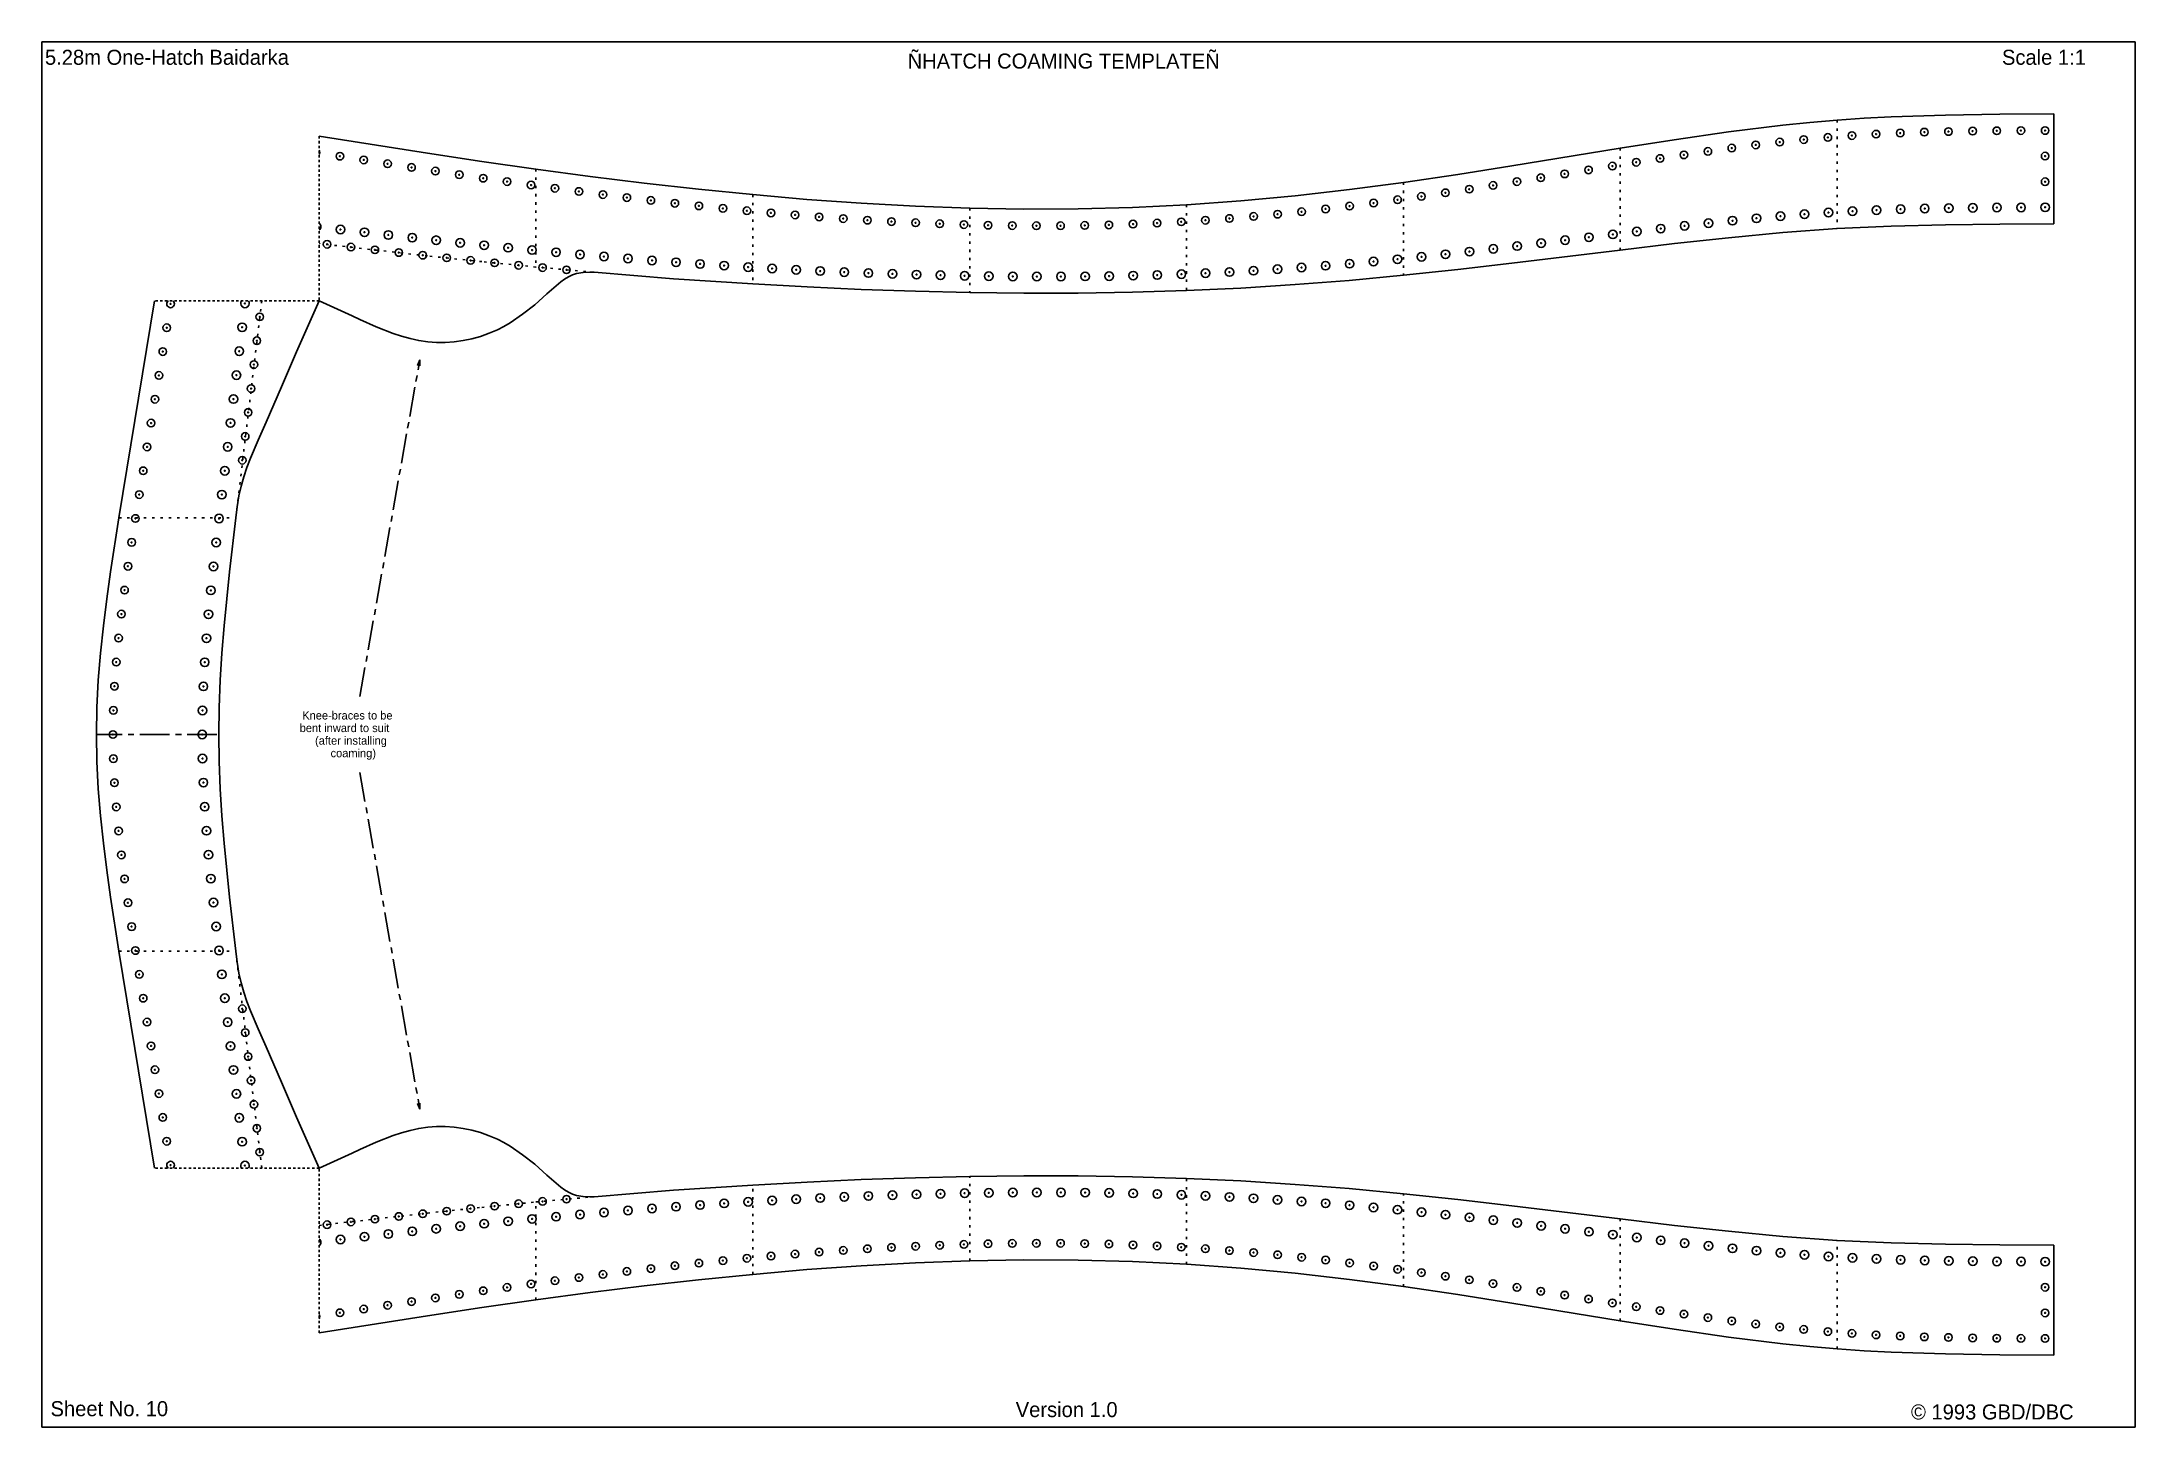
# Model space of a CAD drawing. Extents: x -78.3 to 9.9, y -68.2 to -9.8.
import ezdxf

# ---------------------------------------------------------------- set-up
doc = ezdxf.new("R2010")
doc.units = 0
for name, pattern in [('CENTER', [2, 1.25, -0.25, 0.25, -0.25]), ('DOT', [0.25, 0, -0.25]), ('STITCH', [0.145, 0.0725, -0.0725])]:
    doc.linetypes.add(name, pattern=pattern)
for name, color, linetype in [('CENTERS', 7, 'CONTINUOUS'), ('COAMING', 7, 'CONTINUOUS'), ('FORMAT', 7, 'CONTINUOUS'), ('MISC_', 7, 'CONTINUOUS'), ('TEXT', 7, 'CONTINUOUS')]:
    doc.layers.add(name, color=color, linetype=linetype)
doc.styles.get("Standard").update_dxf_attribs({"font": 'txt', "height": 0.2})

msp = doc.modelspace()

# ---------------------------------------------------------------- linework, layer by layer
at = {"layer": 'CENTERS', "color": 0, "linetype": 'CONTINUOUS'}
for centre in [(-6.0587, -14.1206, -0.00011), (-5.04692, -14.0015, -0.00011), (-4.03373, -13.8949, -0.00011), (-3.01915, -13.8026, -0.00011), (-2.00326, -13.726, -0.00011), (-0.98633, -13.6648, -0.00011), (0.03133, -13.617, -0.00011), (1.04947, -13.581, -0.00011), (2.06791, -13.5548, -0.00011), (3.08653, -13.5366, -0.00011), (4.10524, -13.5245, -0.00011), (5.12399, -13.5168, -0.00011), (6.14276, -13.5116, -0.00011), (-65.7601, -14.5941, -0.00011), (-64.754, -14.7545, -0.00011), (-63.7476, -14.913, -0.00011), (-12.1057, -15.0116, -0.00011), (-11.0998, -14.85, -0.00011), (-10.0935, -14.6916, -0.00011), (-9.08634, -14.5379, -0.00011), (-8.07829, -14.3905, -0.00011), (-7.06912, -14.2508, -0.00011), (6.14276, -14.5915, -0.00011), (-62.7409, -15.0693, -0.00011), (-61.7338, -15.2232, -0.00011), (-60.7263, -15.3744, -0.00011), (-59.7184, -15.5228, -0.00011), (-58.7101, -15.6681, -0.00011), (-57.7012, -15.8101, -0.00011), (-17.1339, -15.8273, -0.00011), (-16.1279, -15.6663, -0.00011), (-15.1223, -15.5032, -0.00011), (-14.1168, -15.3391, -0.00011), (-13.1113, -15.1749, -0.00011), (6.14276, -15.6714, -0.00011), (-56.6919, -15.9485, -0.00011), (-55.682, -16.0831, -0.00011), (-54.6716, -16.2136, -0.00011), (-53.6607, -16.3397, -0.00011), (-52.6492, -16.461, -0.00011), (-51.6371, -16.5774, -0.00011), (-50.6243, -16.6884, -0.00011), (-23.1838, -16.699, -0.00011), (-22.1733, -16.5693, -0.00011), (-21.1638, -16.4324, -0.00011), (-20.1552, -16.2889, -0.00011), (-19.1474, -16.1396, -0.00011), (-18.1404, -15.9854, -0.00011), (2.08101, -16.7839, -0.00011), (3.09639, -16.7701, -0.00011), (4.11183, -16.761, -0.00011), (5.12729, -16.7552, -0.00011), (6.14276, -16.7513, -0.00011), (-49.611, -16.7939, -0.00011), (-48.5971, -16.8935, -0.00011), (-47.5826, -16.9868, -0.00011), (-46.5676, -17.0738, -0.00011), (-45.552, -17.154, -0.00011), (-44.5358, -17.2271, -0.00011), (-43.5192, -17.2931, -0.00011), (-42.5021, -17.3514, -0.00011), (-41.4845, -17.402, -0.00011), (-40.4666, -17.4444, -0.00011), (-39.4484, -17.4785, -0.00011), (-38.43, -17.504, -0.00011), (-37.4113, -17.5205, -0.00011), (-36.3926, -17.5278, -0.00011), (-35.3738, -17.5257, -0.00011), (-34.3551, -17.5138, -0.00011), (-33.3365, -17.4918, -0.00011), (-32.3183, -17.4595, -0.00011), (-31.3004, -17.4166, -0.00011), (-30.2831, -17.3628, -0.00011), (-29.2664, -17.2978, -0.00011), (-28.2504, -17.222, -0.00011), (-27.2353, -17.1359, -0.00011), (-26.221, -17.04, -0.00011), (-25.2077, -16.9349, -0.00011), (-24.1953, -16.8211, -0.00011), (-10.0676, -17.6492, -0.00011), (-9.05884, -17.5324, -0.00011), (-8.04957, -17.4202, -0.00011), (-7.03968, -17.3139, -0.00011), (-6.02906, -17.2147, -0.00011), (-5.01765, -17.1239, -0.00011), (-4.00543, -17.0427, -0.00011), (-2.9924, -16.9724, -0.00011), (-1.9786, -16.9141, -0.00011), (-0.9642, -16.8675, -0.00011), (0.05062, -16.8312, -0.00011), (1.06573, -16.8038, -0.00011), (-66.3018, -18.3096, -0.00011), (-65.7358, -17.6872, -0.00011), (-65.2932, -18.4278, -0.00011), (-64.727, -17.8036, -0.00011), (-64.2844, -18.5442, -0.00011), (-63.718, -17.9181, -0.00011), (-62.7087, -18.0304, -0.00011), (-61.6992, -18.1403, -0.00011), (-60.6894, -18.2477, -0.00011), (-59.6794, -18.3523, -0.00011), (-58.669, -18.454, -0.00011), (-57.6583, -18.5525, -0.00011), (-17.1245, -18.5026, -0.00011), (-16.1161, -18.3831, -0.00011), (-15.1079, -18.2615, -0.00011), (-14.0999, -18.1385, -0.00011), (-13.092, -18.0149, -0.00011), (-12.084, -17.8916, -0.00011), (-11.0759, -17.7693, -0.00011), (-63.2754, -18.6586, -0.00011), (-62.2662, -18.7709, -0.00011), (-61.2567, -18.8809, -0.00011), (-60.2469, -18.9882, -0.00011), (-59.2368, -19.0929, -0.00011), (-58.2265, -19.1946, -0.00011), (-57.2158, -19.2931, -0.00011), (-56.6473, -18.6477, -0.00011), (-56.2048, -19.3882, -0.00011), (-55.636, -18.7393, -0.00011), (-54.6243, -18.8273, -0.00011), (-53.6123, -18.9116, -0.00011), (-52.6001, -18.992, -0.00011), (-51.5875, -19.0684, -0.00011), (-50.5746, -19.1407, -0.00011), (-49.5614, -19.2088, -0.00011), (-48.5479, -19.2725, -0.00011), (-47.5341, -19.3317, -0.00011), (-46.5201, -19.3863, -0.00011), (-45.5059, -19.4364, -0.00011), (-27.2358, -19.4245, -0.00011), (-26.2223, -19.361, -0.00011), (-25.2093, -19.2905, -0.00011), (-24.1968, -19.2132, -0.00011), (-23.1848, -19.1293, -0.00011), (-22.1733, -19.039, -0.00011), (-21.1625, -18.9424, -0.00011), (-20.1522, -18.8397, -0.00011), (-19.1425, -18.7317, -0.00011), (-18.1333, -18.619, -0.00011), (-44.4914, -19.4818, -0.00011), (-43.4768, -19.5225, -0.00011), (-42.4619, -19.5584, -0.00011), (-41.4469, -19.5896, -0.00011), (-40.4318, -19.6158, -0.00011), (-39.4165, -19.6372, -0.00011), (-38.4012, -19.6535, -0.00011), (-37.3858, -19.6647, -0.00011), (-36.3703, -19.6703, -0.00011), (-35.3548, -19.6701, -0.00011), (-34.3394, -19.6638, -0.00011), (-33.324, -19.651, -0.00011), (-32.3087, -19.6316, -0.00011), (-31.2936, -19.6051, -0.00011), (-30.2787, -19.5713, -0.00011), (-29.264, -19.5298, -0.00011), (-28.2497, -19.4809, -0.00011), (-72.8991, -20.8249, -0.00011), (-69.7621, -20.8033, -0.00011), (-73.0627, -21.8305, -0.00011), (-69.8817, -21.8117, -0.00011), (-69.1412, -21.3692, -0.00011), (-73.2274, -22.8358, -0.00011), (-70.0027, -22.82, -0.00011), (-69.2621, -22.3774, -0.00011), (-73.3928, -23.8411, -0.00011), (-70.1245, -23.8281, -0.00011), (-69.3839, -23.3856, -0.00011), (-69.5064, -24.3937, -0.00011), (-73.5587, -24.8463, -0.00011), (-70.2469, -24.8362, -0.00011), (-69.6292, -25.4017, -0.00011), (-73.7245, -25.8515, -0.00011), (-70.3697, -25.8442, -0.00011), (-69.7519, -26.4097, -0.00011), (-73.8901, -26.8567, -0.00011), (-70.4925, -26.8523, -0.00011), (-74.0549, -27.8621, -0.00011), (-70.6149, -27.8603, -0.00011), (-69.8744, -27.4178, -0.00011), (-74.2187, -28.8676, -0.00011), (-70.7367, -28.8685, -0.00011), (-74.381, -29.8734, -0.00011), (-70.8576, -29.8767, -0.00011), (-74.541, -30.8795, -0.00011), (-70.9769, -30.8852, -0.00011), (-74.6957, -31.8865, -0.00011), (-71.0922, -31.8941, -0.00011), (-74.8415, -32.8948, -0.00011), (-71.2009, -32.9037, -0.00011), (-74.975, -33.9048, -0.00011), (-71.3003, -33.9143, -0.00011), (-75.0925, -34.9167, -0.00011), (-71.3878, -34.926, -0.00011), (-75.1904, -35.9308, -0.00011), (-71.4606, -35.9389, -0.00011), (-75.265, -36.9468, -0.00011), (-71.5161, -36.9528, -0.00011), (-75.3125, -37.9644, -0.00011), (-71.5513, -37.9677, -0.00011), (-75.3292, -38.983, -0.00011), (-71.5637, -38.983, -0.00011), (-75.3125, -40.0016, -0.00011), (-71.5513, -39.9984, -0.00011), (-75.265, -41.0193, -0.00011), (-71.5161, -41.0133, -0.00011), (-75.1904, -42.0353, -0.00011), (-71.4606, -42.0272, -0.00011), (-75.0925, -43.0494, -0.00011), (-71.3878, -43.0401, -0.00011), (-74.975, -44.0613, -0.00011), (-71.3003, -44.0518, -0.00011), (-74.8415, -45.0713, -0.00011), (-71.2009, -45.0624, -0.00011), (-74.6957, -46.0796, -0.00011), (-71.0922, -46.072, -0.00011), (-74.541, -47.0866, -0.00011), (-70.9769, -47.0809, -0.00011), (-74.381, -48.0927, -0.00011), (-70.8576, -48.0894, -0.00011), (-74.2187, -49.0985, -0.00011), (-70.7367, -49.0976, -0.00011), (-74.0549, -50.104, -0.00011), (-70.6149, -50.1058, -0.00011), (-73.8901, -51.1094, -0.00011), (-70.4925, -51.1138, -0.00011), (-69.8744, -50.5483, -0.00011), (-69.7519, -51.5564, -0.00011), (-73.7245, -52.1146, -0.00011), (-70.3697, -52.1219, -0.00011), (-69.6292, -52.5644, -0.00011), (-73.5587, -53.1198, -0.00011), (-70.2469, -53.1299, -0.00011), (-69.5064, -53.5724, -0.00011), (-73.3928, -54.125, -0.00011), (-70.1245, -54.138, -0.00011), (-69.3839, -54.5805, -0.00011), (-73.2274, -55.1303, -0.00011), (-70.0027, -55.1461, -0.00011), (-69.2621, -55.5886, -0.00011), (-73.0627, -56.1356, -0.00011), (-69.8817, -56.1543, -0.00011), (-72.8991, -57.1412, -0.00011), (-69.7621, -57.1627, -0.00011), (-69.1412, -56.5969, -0.00011), (-61.2567, -59.0852, -0.00011), (-60.2469, -58.9778, -0.00011), (-59.2368, -58.8732, -0.00011), (-58.2265, -58.7715, -0.00011), (-57.2158, -58.673, -0.00011), (-56.2048, -58.5779, -0.00011), (-54.6243, -59.1388, -0.00011), (-53.6123, -59.0545, -0.00011), (-52.6001, -58.9741, -0.00011), (-51.5875, -58.8977, -0.00011), (-50.5746, -58.8254, -0.00011), (-49.5614, -58.7573, -0.00011), (-48.5479, -58.6936, -0.00011), (-47.5341, -58.6344, -0.00011), (-46.5201, -58.5798, -0.00011), (-45.5059, -58.5297, -0.00011), (-44.4914, -58.4843, -0.00011), (-43.4768, -58.4436, -0.00011), (-42.4619, -58.4077, -0.00011), (-41.4469, -58.3765, -0.00011), (-40.4318, -58.3503, -0.00011), (-39.4165, -58.3289, -0.00011), (-38.4012, -58.3126, -0.00011), (-37.3858, -58.3014, -0.00011), (-36.3703, -58.2958, -0.00011), (-35.3548, -58.296, -0.00011), (-34.3394, -58.3023, -0.00011), (-33.324, -58.3151, -0.00011), (-32.3087, -58.3345, -0.00011), (-31.2936, -58.361, -0.00011), (-30.2787, -58.3948, -0.00011), (-29.264, -58.4363, -0.00011), (-28.2497, -58.4852, -0.00011), (-27.2358, -58.5416, -0.00011), (-26.2223, -58.6051, -0.00011), (-25.2093, -58.6756, -0.00011), (-24.1968, -58.7529, -0.00011), (-23.1848, -58.8368, -0.00011), (-22.1733, -58.9271, -0.00011), (-21.1625, -59.0237, -0.00011), (-20.1522, -59.1264, -0.00011), (-66.3018, -59.6565, -0.00011), (-65.2932, -59.5383, -0.00011), (-64.2844, -59.4219, -0.00011), (-63.2754, -59.3075, -0.00011), (-62.7087, -59.9357, -0.00011), (-62.2662, -59.1952, -0.00011), (-61.6992, -59.8258, -0.00011), (-60.6894, -59.7184, -0.00011), (-59.6794, -59.6138, -0.00011), (-58.669, -59.5121, -0.00011), (-57.6583, -59.4136, -0.00011), (-56.6473, -59.3184, -0.00011), (-55.636, -59.2268, -0.00011), (-19.1425, -59.2344, -0.00011), (-18.1333, -59.3471, -0.00011), (-17.1245, -59.4635, -0.00011), (-16.1161, -59.583, -0.00011), (-15.1079, -59.7046, -0.00011), (-14.0999, -59.8276, -0.00011), (-13.092, -59.9512, -0.00011), (-65.7358, -60.2789, -0.00011), (-64.727, -60.1625, -0.00011), (-63.718, -60.048, -0.00011), (-46.5676, -60.8923, -0.00011), (-45.552, -60.8121, -0.00011), (-44.5358, -60.7389, -0.00011), (-43.5192, -60.673, -0.00011), (-42.5021, -60.6147, -0.00011), (-41.4845, -60.5641, -0.00011), (-40.4666, -60.5217, -0.00011), (-39.4484, -60.4876, -0.00011), (-38.43, -60.4621, -0.00011), (-37.4113, -60.4456, -0.00011), (-36.3926, -60.4382, -0.00011), (-35.3738, -60.4404, -0.00011), (-34.3551, -60.4523, -0.00011), (-33.3365, -60.4743, -0.00011), (-32.3183, -60.5066, -0.00011), (-31.3004, -60.5495, -0.00011), (-30.2831, -60.6033, -0.00011), (-29.2664, -60.6683, -0.00011), (-28.2504, -60.7441, -0.00011), (-27.2353, -60.8302, -0.00011), (-12.084, -60.0745, -0.00011), (-11.0759, -60.1968, -0.00011), (-10.0676, -60.3169, -0.00011), (-9.05884, -60.4337, -0.00011), (-8.04957, -60.5459, -0.00011), (-7.03968, -60.6522, -0.00011), (-6.02906, -60.7513, -0.00011), (-5.01765, -60.8422, -0.00011), (-54.6716, -61.7525, -0.00011), (-53.6607, -61.6264, -0.00011), (-52.6492, -61.5051, -0.00011), (-51.6371, -61.3887, -0.00011), (-50.6243, -61.2777, -0.00011), (-49.611, -61.1722, -0.00011), (-48.5971, -61.0726, -0.00011), (-47.5826, -60.9793, -0.00011), (-26.221, -60.9261, -0.00011), (-25.2077, -61.0312, -0.00011), (-24.1953, -61.145, -0.00011), (-23.1838, -61.2671, -0.00011), (-22.1733, -61.3968, -0.00011), (-21.1638, -61.5337, -0.00011), (-20.1552, -61.6772, -0.00011), (-4.00543, -60.9234, -0.00011), (-2.9924, -60.9937, -0.00011), (-1.9786, -61.052, -0.00011), (-0.9642, -61.0986, -0.00011), (0.05062, -61.1349, -0.00011), (1.06573, -61.1623, -0.00011), (2.08101, -61.1822, -0.00011), (3.09639, -61.196, -0.00011), (4.11183, -61.2051, -0.00011), (5.12729, -61.2109, -0.00011), (6.14276, -61.2148, -0.00011), (-60.7263, -62.5917, -0.00011), (-59.7184, -62.4433, -0.00011), (-58.7101, -62.298, -0.00011), (-57.7012, -62.156, -0.00011), (-56.6919, -62.0175, -0.00011), (-55.682, -61.8829, -0.00011), (-19.1474, -61.8265, -0.00011), (-18.1404, -61.9807, -0.00011), (-17.1339, -62.1388, -0.00011), (-16.1279, -62.2998, -0.00011), (-15.1223, -62.4629, -0.00011), (-14.1168, -62.627, -0.00011), (6.14276, -62.2947, -0.00011), (-65.7601, -63.372, -0.00011), (-64.754, -63.2116, -0.00011), (-63.7476, -63.0531, -0.00011), (-62.7409, -62.8968, -0.00011), (-61.7338, -62.7429, -0.00011), (-13.1113, -62.7911, -0.00011), (-12.1057, -62.9545, -0.00011), (-11.0998, -63.1161, -0.00011), (-10.0935, -63.2745, -0.00011), (-9.08634, -63.4282, -0.00011), (6.14276, -63.3746, -0.00011), (-8.07829, -63.5756, -0.00011), (-7.06912, -63.7153, -0.00011), (-6.0587, -63.8454, -0.00011), (-5.04692, -63.9646, -0.00011), (-4.03373, -64.0712, -0.00011), (-3.01915, -64.1635, -0.00011), (-2.00326, -64.2401, -0.00011), (-0.98633, -64.3013, -0.00011), (0.03133, -64.3491, -0.00011), (1.04947, -64.3851, -0.00011), (2.06791, -64.4113, -0.00011), (3.08653, -64.4295, -0.00011), (4.10524, -64.4416, -0.00011), (5.12399, -64.4493, -0.00011), (6.14276, -64.4545, -0.00011)]:
    msp.add_circle(centre, 0.01984, dxfattribs=at)
at = {"layer": 'COAMING', "color": 0, "linetype": 'CONTINUOUS'}
for p, q in [((6.51594, -17.4501, -0.00011), (6.51594, -12.8099, -0.00011)), ((6.51594, -60.516, -0.00011), (6.51594, -65.1561, -0.00011))]:
    msp.add_line(p, q, dxfattribs=at)
at = {"layer": 'COAMING', "color": 0, "linetype": 'STITCH'}
for p, q in [((-66.6361, -13.753, -0.00011), (-66.6361, -20.695, -0.00011)), ((-66.6361, -20.695, -0.00011), (-73.5781, -20.695, -0.00011)), ((-66.6361, -57.271, -0.00011), (-73.5781, -57.271, -0.00011)), ((-66.6361, -64.2131, -0.00011), (-66.6361, -57.271, -0.00011))]:
    msp.add_line(p, q, dxfattribs=at)
at = {"layer": 'COAMING', "color": 3, "linetype": 'CENTER'}
msp.add_line((-70.9435, -38.983, -0.00011), (-76.0292, -38.983, -0.00011), dxfattribs=at)
at = {"layer": 'COAMING', "color": 0, "linetype": 'CONTINUOUS'}
for points in [[(-66.6361, -13.753, -0.00011), (-62.0692, -14.4722, -0.00011), (-59.7819, -14.8136, -0.00011), (-57.4921, -15.1391, -0.00011), (-55.2101, -15.4446, -0.00011), (-52.9256, -15.7284, -0.00011), (-50.6384, -15.9869, -0.00011), (-48.3481, -16.217, -0.00011), (-46.0659, -16.4142, -0.00011), (-43.7809, -16.5768, -0.00011), (-41.4935, -16.7016, -0.00011), (-39.2041, -16.7854, -0.00011), (-36.9173, -16.8252, -0.00011), (-34.6302, -16.818, -0.00011), (-32.344, -16.7605, -0.00011), (-30.0601, -16.6495, -0.00011), (-27.7674, -16.4823, -0.00011), (-25.4788, -16.2639, -0.00011), (-23.1948, -16.0004, -0.00011), (-20.9161, -15.6977, -0.00011), (-18.627, -15.3604, -0.00011), (-16.3415, -15.0007, -0.00011), (-11.7721, -14.2577, -0.00011), (-9.4927, -13.8993, -0.00011), (-7.20938, -13.5697, -0.00011), (-4.92139, -13.2875, -0.00011), (-3.77544, -13.17, -0.00011), (-2.62806, -13.0712, -0.00011), (-1.48831, -12.9932, -0.00011), (-0.34726, -12.9333, -0.00011), (1.938, -12.8576, -0.00011), (4.22623, -12.8234, -0.00011), (6.51594, -12.8099, -0.00011)], [(6.51594, -17.4501, -0.00011), (4.22773, -17.4602, -0.00011), (1.94041, -17.4862, -0.00011), (-0.34515, -17.5442, -0.00011), (-2.62806, -17.65, -0.00011), (-4.9182, -17.8155, -0.00011), (-7.20526, -18.0309, -0.00011), (-9.48972, -18.2818, -0.00011), (-11.7721, -18.5536, -0.00011), (-16.342, -19.1101, -0.00011), (-18.6278, -19.3748, -0.00011), (-20.9161, -19.6179, -0.00011), (-23.198, -19.8305, -0.00011), (-25.483, -20.0103, -0.00011), (-27.7706, -20.1552, -0.00011), (-30.0601, -20.263, -0.00011), (-32.3453, -20.3324, -0.00011), (-34.6313, -20.3662, -0.00011), (-36.9177, -20.368, -0.00011), (-39.2041, -20.341, -0.00011), (-41.4915, -20.2883, -0.00011), (-43.7781, -20.2109, -0.00011), (-46.0637, -20.1094, -0.00011), (-48.3481, -19.9845, -0.00011), (-51.6979, -19.7603, -0.00011), (-55.0445, -19.4912, -0.00011)], [(-55.0445, -19.4912, -0.00011), (-55.2214, -19.484, -0.00011), (-55.5088, -19.4937, -0.00011), (-55.7827, -19.5427, -0.00011), (-55.957, -19.6029, -0.00011), (-56.1246, -19.6834, -0.00011), (-56.2863, -19.7808, -0.00011), (-56.4428, -19.8919, -0.00011), (-56.7438, -20.1415, -0.00011), (-57.0343, -20.4057, -0.00011), (-57.5459, -20.8564, -0.00011), (-58.0562, -21.2619, -0.00011), (-58.5767, -21.6161, -0.00011), (-58.8443, -21.772, -0.00011), (-59.1186, -21.9129, -0.00011), (-59.4674, -22.0648, -0.00011), (-59.8262, -22.1922, -0.00011), (-60.1928, -22.2949, -0.00011), (-60.5647, -22.3723, -0.00011), (-60.9397, -22.4242, -0.00011), (-61.3154, -22.4502, -0.00011), (-61.6893, -22.4499, -0.00011), (-62.0592, -22.423, -0.00011), (-62.4327, -22.3679, -0.00011), (-62.8002, -22.2879, -0.00011), (-63.1625, -22.1864, -0.00011), (-63.5202, -22.0669, -0.00011), (-64.2253, -21.7878, -0.00011), (-64.9214, -21.4784, -0.00011), (-65.2487, -21.3293, -0.00011), (-65.7042, -21.1211, -0.00011), (-66.6361, -20.695, -0.00011)], [(-76.0292, -38.983, -0.00011), (-76.0292, -38.983, -0.00011), (-76.0082, -37.8376, -0.00011), (-75.9487, -36.6924, -0.00011), (-75.856, -35.5477, -0.00011), (-75.7352, -34.4037, -0.00011), (-75.5915, -33.2606, -0.00011), (-75.4302, -32.1186, -0.00011), (-75.0755, -29.839, -0.00011), (-73.5781, -20.695, -0.00011), (-73.5781, -20.695, -0.00011)], [(-66.6361, -20.695, -0.00011), (-67.5962, -22.8429, -0.00011), (-68.2256, -24.3161, -0.00011), (-68.8711, -25.8072, -0.00011), (-69.2095, -26.565, -0.00011), (-69.5329, -27.3319, -0.00011), (-69.6798, -27.7207, -0.00011), (-69.8119, -28.114, -0.00011), (-69.9257, -28.5126, -0.00011), (-70.0174, -28.9172, -0.00011), (-70.0929, -29.3758, -0.00011), (-70.1531, -29.839, -0.00011)], [(-70.1531, -29.839, -0.00011), (-70.4173, -32.1215, -0.00011), (-70.6446, -34.407, -0.00011), (-70.7346, -35.5505, -0.00011), (-70.8037, -36.6945, -0.00011), (-70.8481, -37.8387, -0.00011), (-70.8637, -38.983, -0.00011), (-70.8637, -38.983, -0.00011)], [(-73.5781, -57.271, -0.00011), (-73.5781, -57.271, -0.00011), (-75.0755, -48.127, -0.00011), (-75.4302, -45.8475, -0.00011), (-75.5915, -44.7055, -0.00011), (-75.7352, -43.5624, -0.00011), (-75.856, -42.4184, -0.00011), (-75.9487, -41.2737, -0.00011), (-76.0082, -40.1285, -0.00011), (-76.0292, -38.983, -0.00011)], [(-70.8637, -38.983, -0.00011), (-70.8481, -40.1274, -0.00011), (-70.8037, -41.2716, -0.00011), (-70.7346, -42.4155, -0.00011), (-70.6446, -43.5591, -0.00011), (-70.4173, -45.8446, -0.00011), (-70.1531, -48.127, -0.00011)], [(-66.6361, -57.271, -0.00011), (-67.5962, -55.1231, -0.00011), (-68.2256, -53.65, -0.00011), (-68.8711, -52.1589, -0.00011), (-69.2095, -51.4011, -0.00011), (-69.5329, -50.6342, -0.00011), (-69.6798, -50.2454, -0.00011), (-69.8119, -49.8521, -0.00011), (-69.9257, -49.4535, -0.00011), (-70.0174, -49.0489, -0.00011), (-70.0929, -48.5903, -0.00011), (-70.1531, -48.127, -0.00011)], [(-55.0445, -58.4749, -0.00011), (-55.2214, -58.4821, -0.00011), (-55.5088, -58.4723, -0.00011), (-55.7827, -58.4234, -0.00011), (-55.957, -58.3632, -0.00011), (-56.1246, -58.2827, -0.00011), (-56.2863, -58.1853, -0.00011), (-56.4428, -58.0742, -0.00011), (-56.7438, -57.8246, -0.00011), (-57.0343, -57.5604, -0.00011), (-57.5459, -57.1097, -0.00011), (-58.0562, -56.7042, -0.00011), (-58.5767, -56.35, -0.00011), (-58.8443, -56.1941, -0.00011), (-59.1186, -56.0532, -0.00011), (-59.4674, -55.9013, -0.00011), (-59.8262, -55.7739, -0.00011), (-60.1928, -55.6712, -0.00011), (-60.5647, -55.5938, -0.00011), (-60.9397, -55.5419, -0.00011), (-61.3154, -55.5159, -0.00011), (-61.6893, -55.5162, -0.00011), (-62.0592, -55.5431, -0.00011), (-62.4327, -55.5982, -0.00011), (-62.8002, -55.6782, -0.00011), (-63.1625, -55.7797, -0.00011), (-63.5202, -55.8992, -0.00011), (-64.2253, -56.1783, -0.00011), (-64.9214, -56.4877, -0.00011), (-65.2487, -56.6368, -0.00011), (-65.7042, -56.845, -0.00011), (-66.6361, -57.271, -0.00011)], [(-55.0445, -58.4749, -0.00011), (-51.6979, -58.2058, -0.00011), (-48.3481, -57.9816, -0.00011), (-46.0637, -57.8567, -0.00011), (-43.7781, -57.7552, -0.00011), (-41.4915, -57.6778, -0.00011), (-39.2041, -57.6251, -0.00011), (-36.9177, -57.5981, -0.00011), (-34.6313, -57.5999, -0.00011), (-32.3453, -57.6337, -0.00011), (-30.0601, -57.7031, -0.00011), (-27.7706, -57.8109, -0.00011), (-25.483, -57.9558, -0.00011), (-23.198, -58.1356, -0.00011), (-20.9161, -58.3482, -0.00011), (-18.6278, -58.5913, -0.00011), (-16.342, -58.856, -0.00011), (-11.7721, -59.4125, -0.00011), (-9.48972, -59.6843, -0.00011), (-7.20526, -59.9352, -0.00011), (-4.9182, -60.1506, -0.00011), (-2.62806, -60.3161, -0.00011), (-0.34515, -60.4219, -0.00011), (1.94041, -60.4799, -0.00011), (4.22773, -60.5059, -0.00011), (6.51594, -60.516, -0.00011)], [(6.51594, -65.1561, -0.00011), (4.22623, -65.1427, -0.00011), (1.938, -65.1085, -0.00011), (-0.34726, -65.0328, -0.00011), (-1.48831, -64.9729, -0.00011), (-2.62806, -64.8949, -0.00011), (-3.77544, -64.7961, -0.00011), (-4.92139, -64.6785, -0.00011), (-7.20938, -64.3964, -0.00011), (-9.4927, -64.0668, -0.00011), (-11.7721, -63.7084, -0.00011), (-16.3415, -62.9654, -0.00011), (-18.627, -62.6057, -0.00011), (-20.9161, -62.2684, -0.00011), (-23.1948, -61.9657, -0.00011), (-25.4788, -61.7022, -0.00011), (-27.7674, -61.4838, -0.00011), (-30.0601, -61.3166, -0.00011), (-32.344, -61.2056, -0.00011), (-34.6302, -61.1481, -0.00011), (-36.9173, -61.1409, -0.00011), (-39.2041, -61.1807, -0.00011), (-41.4935, -61.2645, -0.00011), (-43.7809, -61.3893, -0.00011), (-46.0659, -61.5519, -0.00011), (-48.3481, -61.7491, -0.00011), (-50.6384, -61.9792, -0.00011), (-52.9256, -62.2377, -0.00011), (-55.2101, -62.5215, -0.00011), (-57.4921, -62.827, -0.00011), (-59.7819, -63.1525, -0.00011), (-62.0692, -63.4939, -0.00011), (-66.6361, -64.2131, -0.00011)]]:
    msp.add_polyline3d(points, dxfattribs=at)
for centre, radius in [((-7.06912, -14.2508, -0.00011), 0.16), ((-6.0587, -14.1206, -0.00011), 0.16), ((-5.04692, -14.0015, -0.00011), 0.16), ((-4.03373, -13.8949, -0.00011), 0.16), ((-3.01915, -13.8026, -0.00011), 0.16), ((-2.00326, -13.726, -0.00011), 0.16), ((-0.98633, -13.6648, -0.00011), 0.16), ((0.03133, -13.617, -0.00011), 0.16), ((1.04947, -13.581, -0.00011), 0.16), ((2.06791, -13.5548, -0.00011), 0.16), ((3.08653, -13.5366, -0.00011), 0.16), ((4.10524, -13.5245, -0.00011), 0.16), ((5.12399, -13.5168, -0.00011), 0.16), ((6.14276, -13.5116, -0.00011), 0.16), ((-65.7601, -14.5941, -0.00011), 0.16), ((-64.754, -14.7545, -0.00011), 0.16), ((-63.7476, -14.913, -0.00011), 0.16), ((-62.7409, -15.0693, -0.00011), 0.16), ((-12.1057, -15.0116, -0.00011), 0.16), ((-11.0998, -14.85, -0.00011), 0.16), ((-10.0935, -14.6916, -0.00011), 0.16), ((-9.08634, -14.5379, -0.00011), 0.16), ((-8.07829, -14.3905, -0.00011), 0.16), ((6.14276, -14.5915, -0.00011), 0.16), ((-61.7338, -15.2232, -0.00011), 0.16), ((-60.7263, -15.3744, -0.00011), 0.16), ((-59.7184, -15.5228, -0.00011), 0.16), ((-58.7101, -15.6681, -0.00011), 0.16), ((-57.7012, -15.8101, -0.00011), 0.16), ((-56.6919, -15.9485, -0.00011), 0.16), ((-18.1404, -15.9854, -0.00011), 0.16), ((-17.1339, -15.8273, -0.00011), 0.16), ((-16.1279, -15.6663, -0.00011), 0.16), ((-15.1223, -15.5032, -0.00011), 0.16), ((-14.1168, -15.3391, -0.00011), 0.16), ((-13.1113, -15.1749, -0.00011), 0.16), ((6.14276, -15.6714, -0.00011), 0.16), ((-55.682, -16.0831, -0.00011), 0.16), ((-54.6716, -16.2136, -0.00011), 0.16), ((-53.6607, -16.3397, -0.00011), 0.16), ((-52.6492, -16.461, -0.00011), 0.16), ((-51.6371, -16.5774, -0.00011), 0.16), ((-50.6243, -16.6884, -0.00011), 0.16), ((-49.611, -16.7939, -0.00011), 0.16), ((-48.5971, -16.8935, -0.00011), 0.16), ((-24.1953, -16.8211, -0.00011), 0.16), ((-23.1838, -16.699, -0.00011), 0.16), ((-22.1733, -16.5693, -0.00011), 0.16), ((-21.1638, -16.4324, -0.00011), 0.16), ((-20.1552, -16.2889, -0.00011), 0.16), ((-19.1474, -16.1396, -0.00011), 0.16), ((-1.9786, -16.9141, -0.00011), 0.18), ((-0.9642, -16.8675, -0.00011), 0.18), ((0.05062, -16.8312, -0.00011), 0.18), ((1.06573, -16.8038, -0.00011), 0.18), ((2.08101, -16.7839, -0.00011), 0.18), ((3.09639, -16.7701, -0.00011), 0.18), ((4.11183, -16.761, -0.00011), 0.18), ((5.12729, -16.7552, -0.00011), 0.18), ((6.14276, -16.7513, -0.00011), 0.18), ((-65.7358, -17.6872, -0.00011), 0.18), ((-64.727, -17.8036, -0.00011), 0.18), ((-47.5826, -16.9868, -0.00011), 0.16), ((-46.5676, -17.0738, -0.00011), 0.16), ((-45.552, -17.154, -0.00011), 0.16), ((-44.5358, -17.2271, -0.00011), 0.16), ((-43.5192, -17.2931, -0.00011), 0.16), ((-42.5021, -17.3514, -0.00011), 0.16), ((-41.4845, -17.402, -0.00011), 0.16), ((-40.4666, -17.4444, -0.00011), 0.16), ((-39.4484, -17.4785, -0.00011), 0.16), ((-38.43, -17.504, -0.00011), 0.16), ((-37.4113, -17.5205, -0.00011), 0.16), ((-36.3926, -17.5278, -0.00011), 0.16), ((-35.3738, -17.5257, -0.00011), 0.16), ((-34.3551, -17.5138, -0.00011), 0.16), ((-33.3365, -17.4918, -0.00011), 0.16), ((-32.3183, -17.4595, -0.00011), 0.16), ((-31.3004, -17.4166, -0.00011), 0.16), ((-30.2831, -17.3628, -0.00011), 0.16), ((-29.2664, -17.2978, -0.00011), 0.16), ((-28.2504, -17.222, -0.00011), 0.16), ((-27.2353, -17.1359, -0.00011), 0.16), ((-26.221, -17.04, -0.00011), 0.16), ((-25.2077, -16.9349, -0.00011), 0.16), ((-11.0759, -17.7693, -0.00011), 0.18), ((-10.0676, -17.6492, -0.00011), 0.18), ((-9.05884, -17.5324, -0.00011), 0.18), ((-8.04957, -17.4202, -0.00011), 0.18), ((-7.03968, -17.3139, -0.00011), 0.18), ((-6.02906, -17.2147, -0.00011), 0.18), ((-5.01765, -17.1239, -0.00011), 0.18), ((-4.00543, -17.0427, -0.00011), 0.18), ((-2.9924, -16.9724, -0.00011), 0.18), ((-66.3018, -18.3096, -0.00011), 0.15875), ((-65.2932, -18.4278, -0.00011), 0.15875), ((-64.2844, -18.5442, -0.00011), 0.15875), ((-63.718, -17.9181, -0.00011), 0.18), ((-63.2754, -18.6586, -0.00011), 0.15875), ((-62.7087, -18.0304, -0.00011), 0.18), ((-61.6992, -18.1403, -0.00011), 0.18), ((-60.6894, -18.2477, -0.00011), 0.18), ((-59.6794, -18.3523, -0.00011), 0.18), ((-58.669, -18.454, -0.00011), 0.18), ((-57.6583, -18.5525, -0.00011), 0.18), ((-56.6473, -18.6477, -0.00011), 0.18), ((-18.1333, -18.619, -0.00011), 0.18), ((-17.1245, -18.5026, -0.00011), 0.18), ((-16.1161, -18.3831, -0.00011), 0.18), ((-15.1079, -18.2615, -0.00011), 0.18), ((-14.0999, -18.1385, -0.00011), 0.18), ((-13.092, -18.0149, -0.00011), 0.18), ((-12.084, -17.8916, -0.00011), 0.18), ((-62.2662, -18.7709, -0.00011), 0.15875), ((-61.2567, -18.8809, -0.00011), 0.15875), ((-60.2469, -18.9882, -0.00011), 0.15875), ((-59.2368, -19.0929, -0.00011), 0.15875), ((-58.2265, -19.1946, -0.00011), 0.15875), ((-57.2158, -19.2931, -0.00011), 0.15875), ((-56.2048, -19.3882, -0.00011), 0.15875), ((-55.636, -18.7393, -0.00011), 0.18), ((-54.6243, -18.8273, -0.00011), 0.18), ((-53.6123, -18.9116, -0.00011), 0.18), ((-52.6001, -18.992, -0.00011), 0.18), ((-51.5875, -19.0684, -0.00011), 0.18), ((-50.5746, -19.1407, -0.00011), 0.18), ((-49.5614, -19.2088, -0.00011), 0.18), ((-48.5479, -19.2725, -0.00011), 0.18), ((-47.5341, -19.3317, -0.00011), 0.18), ((-46.5201, -19.3863, -0.00011), 0.18), ((-45.5059, -19.4364, -0.00011), 0.18), ((-44.4914, -19.4818, -0.00011), 0.18), ((-43.4768, -19.5225, -0.00011), 0.18), ((-42.4619, -19.5584, -0.00011), 0.18), ((-41.4469, -19.5896, -0.00011), 0.18), ((-30.2787, -19.5713, -0.00011), 0.18), ((-29.264, -19.5298, -0.00011), 0.18), ((-28.2497, -19.4809, -0.00011), 0.18), ((-27.2358, -19.4245, -0.00011), 0.18), ((-26.2223, -19.361, -0.00011), 0.18), ((-25.2093, -19.2905, -0.00011), 0.18), ((-24.1968, -19.2132, -0.00011), 0.18), ((-23.1848, -19.1293, -0.00011), 0.18), ((-22.1733, -19.039, -0.00011), 0.18), ((-21.1625, -18.9424, -0.00011), 0.18), ((-20.1522, -18.8397, -0.00011), 0.18), ((-19.1425, -18.7317, -0.00011), 0.18), ((-40.4318, -19.6158, -0.00011), 0.18), ((-39.4165, -19.6372, -0.00011), 0.18), ((-38.4012, -19.6535, -0.00011), 0.18), ((-37.3858, -19.6647, -0.00011), 0.18), ((-36.3703, -19.6703, -0.00011), 0.18), ((-35.3548, -19.6701, -0.00011), 0.18), ((-34.3394, -19.6638, -0.00011), 0.18), ((-33.324, -19.651, -0.00011), 0.18), ((-32.3087, -19.6316, -0.00011), 0.18), ((-31.2936, -19.6051, -0.00011), 0.18), ((-73.0627, -21.8305, -0.00011), 0.16), ((-69.8817, -21.8117, -0.00011), 0.18), ((-69.1412, -21.3692, -0.00011), 0.15875), ((-73.2274, -22.8358, -0.00011), 0.16), ((-70.0027, -22.82, -0.00011), 0.18), ((-69.2621, -22.3774, -0.00011), 0.15875), ((-73.3928, -23.8411, -0.00011), 0.16), ((-70.1245, -23.8281, -0.00011), 0.18), ((-69.3839, -23.3856, -0.00011), 0.15875), ((-73.5587, -24.8463, -0.00011), 0.16), ((-70.2469, -24.8362, -0.00011), 0.18), ((-69.5064, -24.3937, -0.00011), 0.15875), ((-69.6292, -25.4017, -0.00011), 0.15875), ((-73.7245, -25.8515, -0.00011), 0.16), ((-70.3697, -25.8442, -0.00011), 0.18), ((-69.7519, -26.4097, -0.00011), 0.15875), ((-73.8901, -26.8567, -0.00011), 0.16), ((-70.4925, -26.8523, -0.00011), 0.18), ((-69.8744, -27.4178, -0.00011), 0.15875), ((-74.0549, -27.8621, -0.00011), 0.16), ((-70.6149, -27.8603, -0.00011), 0.18), ((-74.2187, -28.8676, -0.00011), 0.16), ((-70.7367, -28.8685, -0.00011), 0.18), ((-74.381, -29.8734, -0.00011), 0.16), ((-70.8576, -29.8767, -0.00011), 0.18), ((-74.541, -30.8795, -0.00011), 0.16), ((-70.9769, -30.8852, -0.00011), 0.18), ((-74.6957, -31.8865, -0.00011), 0.16), ((-71.0922, -31.8941, -0.00011), 0.18), ((-74.8415, -32.8948, -0.00011), 0.16), ((-71.2009, -32.9037, -0.00011), 0.18), ((-74.975, -33.9048, -0.00011), 0.16), ((-71.3003, -33.9143, -0.00011), 0.18), ((-75.0925, -34.9167, -0.00011), 0.16), ((-71.3878, -34.926, -0.00011), 0.18), ((-75.1904, -35.9308, -0.00011), 0.16), ((-71.4606, -35.9389, -0.00011), 0.18), ((-75.265, -36.9468, -0.00011), 0.16), ((-71.5161, -36.9528, -0.00011), 0.18), ((-75.3125, -37.9644, -0.00011), 0.16), ((-71.5513, -37.9677, -0.00011), 0.18), ((-75.3292, -38.983, -0.00011), 0.16), ((-71.5637, -38.983, -0.00011), 0.18), ((-75.3125, -40.0016, -0.00011), 0.16), ((-71.5513, -39.9984, -0.00011), 0.18), ((-75.265, -41.0193, -0.00011), 0.16), ((-71.5161, -41.0133, -0.00011), 0.18), ((-75.1904, -42.0353, -0.00011), 0.16), ((-71.4606, -42.0272, -0.00011), 0.18), ((-75.0925, -43.0494, -0.00011), 0.16), ((-71.3878, -43.0401, -0.00011), 0.18), ((-74.975, -44.0613, -0.00011), 0.16), ((-71.3003, -44.0518, -0.00011), 0.18), ((-74.8415, -45.0713, -0.00011), 0.16), ((-71.2009, -45.0624, -0.00011), 0.18), ((-71.0922, -46.072, -0.00011), 0.18), ((-74.6957, -46.0796, -0.00011), 0.16), ((-74.541, -47.0866, -0.00011), 0.16), ((-70.9769, -47.0809, -0.00011), 0.18), ((-74.381, -48.0927, -0.00011), 0.16), ((-70.8576, -48.0894, -0.00011), 0.18), ((-74.2187, -49.0985, -0.00011), 0.16), ((-70.7367, -49.0976, -0.00011), 0.18), ((-74.0549, -50.104, -0.00011), 0.16), ((-70.6149, -50.1058, -0.00011), 0.18), ((-73.8901, -51.1094, -0.00011), 0.16), ((-70.4925, -51.1138, -0.00011), 0.18), ((-69.8744, -50.5483, -0.00011), 0.15875), ((-73.7245, -52.1146, -0.00011), 0.16), ((-70.3697, -52.1219, -0.00011), 0.18), ((-69.7519, -51.5564, -0.00011), 0.15875), ((-70.2469, -53.1299, -0.00011), 0.18), ((-69.6292, -52.5644, -0.00011), 0.15875), ((-73.5587, -53.1198, -0.00011), 0.16), ((-69.5064, -53.5724, -0.00011), 0.15875), ((-73.3928, -54.125, -0.00011), 0.16), ((-70.1245, -54.138, -0.00011), 0.18), ((-69.3839, -54.5805, -0.00011), 0.15875), ((-73.2274, -55.1303, -0.00011), 0.16), ((-70.0027, -55.1461, -0.00011), 0.18), ((-69.2621, -55.5886, -0.00011), 0.15875), ((-73.0627, -56.1356, -0.00011), 0.16), ((-69.8817, -56.1543, -0.00011), 0.18), ((-69.1412, -56.5969, -0.00011), 0.15875), ((-42.4619, -58.4077, -0.00011), 0.18), ((-41.4469, -58.3765, -0.00011), 0.18), ((-40.4318, -58.3503, -0.00011), 0.18), ((-39.4165, -58.3289, -0.00011), 0.18), ((-38.4012, -58.3126, -0.00011), 0.18), ((-37.3858, -58.3014, -0.00011), 0.18), ((-36.3703, -58.2958, -0.00011), 0.18), ((-35.3548, -58.296, -0.00011), 0.18), ((-34.3394, -58.3023, -0.00011), 0.18), ((-33.324, -58.3151, -0.00011), 0.18), ((-32.3087, -58.3345, -0.00011), 0.18), ((-31.2936, -58.361, -0.00011), 0.18), ((-30.2787, -58.3948, -0.00011), 0.18), ((-62.2662, -59.1952, -0.00011), 0.15875), ((-61.2567, -59.0852, -0.00011), 0.15875), ((-60.2469, -58.9778, -0.00011), 0.15875), ((-59.2368, -58.8732, -0.00011), 0.15875), ((-58.2265, -58.7715, -0.00011), 0.15875), ((-57.2158, -58.673, -0.00011), 0.15875), ((-56.2048, -58.5779, -0.00011), 0.15875), ((-55.636, -59.2268, -0.00011), 0.18), ((-54.6243, -59.1388, -0.00011), 0.18), ((-53.6123, -59.0545, -0.00011), 0.18), ((-52.6001, -58.9741, -0.00011), 0.18), ((-51.5875, -58.8977, -0.00011), 0.18), ((-50.5746, -58.8254, -0.00011), 0.18), ((-49.5614, -58.7573, -0.00011), 0.18), ((-48.5479, -58.6936, -0.00011), 0.18), ((-47.5341, -58.6344, -0.00011), 0.18), ((-46.5201, -58.5798, -0.00011), 0.18), ((-45.5059, -58.5297, -0.00011), 0.18), ((-44.4914, -58.4843, -0.00011), 0.18), ((-43.4768, -58.4436, -0.00011), 0.18), ((-29.264, -58.4363, -0.00011), 0.18), ((-28.2497, -58.4852, -0.00011), 0.18), ((-27.2358, -58.5416, -0.00011), 0.18), ((-26.2223, -58.6051, -0.00011), 0.18), ((-25.2093, -58.6756, -0.00011), 0.18), ((-24.1968, -58.7529, -0.00011), 0.18), ((-23.1848, -58.8368, -0.00011), 0.18), ((-22.1733, -58.9271, -0.00011), 0.18), ((-21.1625, -59.0237, -0.00011), 0.18), ((-20.1522, -59.1264, -0.00011), 0.18), ((-19.1425, -59.2344, -0.00011), 0.18), ((-66.3018, -59.6565, -0.00011), 0.15875), ((-65.2932, -59.5383, -0.00011), 0.15875), ((-64.727, -60.1625, -0.00011), 0.18), ((-64.2844, -59.4219, -0.00011), 0.15875), ((-63.718, -60.048, -0.00011), 0.18), ((-63.2754, -59.3075, -0.00011), 0.15875), ((-62.7087, -59.9357, -0.00011), 0.18), ((-61.6992, -59.8258, -0.00011), 0.18), ((-60.6894, -59.7184, -0.00011), 0.18), ((-59.6794, -59.6138, -0.00011), 0.18), ((-58.669, -59.5121, -0.00011), 0.18), ((-57.6583, -59.4136, -0.00011), 0.18), ((-56.6473, -59.3184, -0.00011), 0.18), ((-18.1333, -59.3471, -0.00011), 0.18), ((-17.1245, -59.4635, -0.00011), 0.18), ((-16.1161, -59.583, -0.00011), 0.18), ((-15.1079, -59.7046, -0.00011), 0.18), ((-14.0999, -59.8276, -0.00011), 0.18), ((-13.092, -59.9512, -0.00011), 0.18), ((-12.084, -60.0745, -0.00011), 0.18), ((-11.0759, -60.1968, -0.00011), 0.18), ((-65.7358, -60.2789, -0.00011), 0.18), ((-47.5826, -60.9793, -0.00011), 0.16), ((-46.5676, -60.8923, -0.00011), 0.16), ((-45.552, -60.8121, -0.00011), 0.16), ((-44.5358, -60.7389, -0.00011), 0.16), ((-43.5192, -60.673, -0.00011), 0.16), ((-42.5021, -60.6147, -0.00011), 0.16), ((-41.4845, -60.5641, -0.00011), 0.16), ((-40.4666, -60.5217, -0.00011), 0.16), ((-39.4484, -60.4876, -0.00011), 0.16), ((-38.43, -60.4621, -0.00011), 0.16), ((-37.4113, -60.4456, -0.00011), 0.16), ((-36.3926, -60.4382, -0.00011), 0.16), ((-35.3738, -60.4404, -0.00011), 0.16), ((-34.3551, -60.4523, -0.00011), 0.16), ((-33.3365, -60.4743, -0.00011), 0.16), ((-32.3183, -60.5066, -0.00011), 0.16), ((-31.3004, -60.5495, -0.00011), 0.16), ((-30.2831, -60.6033, -0.00011), 0.16), ((-29.2664, -60.6683, -0.00011), 0.16), ((-28.2504, -60.7441, -0.00011), 0.16), ((-27.2353, -60.8302, -0.00011), 0.16), ((-26.221, -60.9261, -0.00011), 0.16), ((-25.2077, -61.0312, -0.00011), 0.16), ((-10.0676, -60.3169, -0.00011), 0.18), ((-9.05884, -60.4337, -0.00011), 0.18), ((-8.04957, -60.5459, -0.00011), 0.18), ((-7.03968, -60.6522, -0.00011), 0.18), ((-6.02906, -60.7513, -0.00011), 0.18), ((-5.01765, -60.8422, -0.00011), 0.18), ((-4.00543, -60.9234, -0.00011), 0.18), ((-2.9924, -60.9937, -0.00011), 0.18), ((-1.9786, -61.052, -0.00011), 0.18), ((-55.682, -61.8829, -0.00011), 0.16), ((-54.6716, -61.7525, -0.00011), 0.16), ((-53.6607, -61.6264, -0.00011), 0.16), ((-52.6492, -61.5051, -0.00011), 0.16), ((-51.6371, -61.3887, -0.00011), 0.16), ((-50.6243, -61.2777, -0.00011), 0.16), ((-49.611, -61.1722, -0.00011), 0.16), ((-48.5971, -61.0726, -0.00011), 0.16), ((-24.1953, -61.145, -0.00011), 0.16), ((-23.1838, -61.2671, -0.00011), 0.16), ((-22.1733, -61.3968, -0.00011), 0.16), ((-21.1638, -61.5337, -0.00011), 0.16), ((-20.1552, -61.6772, -0.00011), 0.16), ((-19.1474, -61.8265, -0.00011), 0.16), ((-0.9642, -61.0986, -0.00011), 0.18), ((0.05062, -61.1349, -0.00011), 0.18), ((1.06573, -61.1623, -0.00011), 0.18), ((2.08101, -61.1822, -0.00011), 0.18), ((3.09639, -61.196, -0.00011), 0.18), ((4.11183, -61.2051, -0.00011), 0.18), ((5.12729, -61.2109, -0.00011), 0.18), ((6.14276, -61.2148, -0.00011), 0.18), ((-61.7338, -62.7429, -0.00011), 0.16), ((-60.7263, -62.5917, -0.00011), 0.16), ((-59.7184, -62.4433, -0.00011), 0.16), ((-58.7101, -62.298, -0.00011), 0.16), ((-57.7012, -62.156, -0.00011), 0.16), ((-56.6919, -62.0175, -0.00011), 0.16), ((-18.1404, -61.9807, -0.00011), 0.16), ((-17.1339, -62.1388, -0.00011), 0.16), ((-16.1279, -62.2998, -0.00011), 0.16), ((-15.1223, -62.4629, -0.00011), 0.16), ((-14.1168, -62.627, -0.00011), 0.16), ((-13.1113, -62.7911, -0.00011), 0.16), ((6.14276, -62.2947, -0.00011), 0.16), ((-65.7601, -63.372, -0.00011), 0.16), ((-64.754, -63.2116, -0.00011), 0.16), ((-63.7476, -63.0531, -0.00011), 0.16), ((-62.7409, -62.8968, -0.00011), 0.16), ((-12.1057, -62.9545, -0.00011), 0.16), ((-11.0998, -63.1161, -0.00011), 0.16), ((-10.0935, -63.2745, -0.00011), 0.16), ((-9.08634, -63.4282, -0.00011), 0.16), ((-8.07829, -63.5756, -0.00011), 0.16), ((6.14276, -63.3746, -0.00011), 0.16), ((-7.06912, -63.7153, -0.00011), 0.16), ((-6.0587, -63.8454, -0.00011), 0.16), ((-5.04692, -63.9646, -0.00011), 0.16), ((-4.03373, -64.0712, -0.00011), 0.16), ((-3.01915, -64.1635, -0.00011), 0.16), ((-2.00326, -64.2401, -0.00011), 0.16), ((-0.98633, -64.3013, -0.00011), 0.16), ((0.03133, -64.3491, -0.00011), 0.16), ((1.04947, -64.3851, -0.00011), 0.16), ((2.06791, -64.4113, -0.00011), 0.16), ((3.08653, -64.4295, -0.00011), 0.16), ((4.10524, -64.4416, -0.00011), 0.16), ((5.12399, -64.4493, -0.00011), 0.16), ((6.14276, -64.4545, -0.00011), 0.16)]:
    msp.add_circle(centre, radius, dxfattribs=at)
for centre, radius, start, end in [((-66.7659, -14.432, -0.00011), 0.16, 324.246, 35.7541), ((-66.7444, -17.569, -0.00011), 0.18, 306.99, 53.0104), ((-72.8991, -20.8249, -0.00011), 0.16, 125.754, 54.2459), ((-69.7621, -20.8033, -0.00011), 0.18, 143.01, 36.9896), ((-72.8991, -57.1412, -0.00011), 0.16, 305.754, 234.246), ((-69.7621, -57.1627, -0.00011), 0.18, 323.01, 216.99), ((-66.7444, -60.397, -0.00011), 0.18, 306.99, 53.0104), ((-66.7659, -63.5341, -0.00011), 0.16, 324.246, 35.7541)]:
    msp.add_arc(centre, radius, start, end, dxfattribs=at)
at = {"layer": 'FORMAT', "color": 0, "linetype": 'CONTINUOUS'}
for p, q in [((-78.3272, -9.77305, -0.00011), (9.93775, -9.77305, -0.00011)), ((-78.3272, -68.193, -0.00011), (-78.3272, -9.77305, -0.00011)), ((9.93775, -9.77305, -0.00011), (9.93775, -68.193, -0.00011)), ((9.93775, -68.193, -0.00011), (-78.3272, -68.193, -0.00011))]:
    msp.add_line(p, q, dxfattribs=at)
at = {"layer": 'MISC_', "color": 6, "linetype": 'DOT'}
for p, q in [((-2.62806, -13.0712, -0.00011), (-2.62806, -17.65, -0.00011)), ((-11.7721, -14.2577, -0.00011), (-11.7721, -18.5536, -0.00011)), ((-57.4921, -15.1391, -0.00011), (-57.4921, -19.2684, -0.00011)), ((-20.9161, -15.6977, -0.00011), (-20.9161, -19.6179, -0.00011)), ((-48.3481, -16.217, -0.00011), (-48.3481, -19.9845, -0.00011)), ((-30.0601, -16.6495, -0.00011), (-30.0601, -20.263, -0.00011)), ((-39.2041, -16.7854, -0.00011), (-39.2041, -20.341, -0.00011)), ((-75.0755, -29.839, -0.00011), (-70.1531, -29.839, -0.00011)), ((-75.0755, -48.127, -0.00011), (-70.1531, -48.127, -0.00011)), ((-48.3481, -61.7491, -0.00011), (-48.3481, -57.9816, -0.00011)), ((-39.2041, -61.1807, -0.00011), (-39.2041, -57.6251, -0.00011)), ((-30.0601, -61.3166, -0.00011), (-30.0601, -57.7031, -0.00011)), ((-57.4921, -62.827, -0.00011), (-57.4921, -58.6977, -0.00011)), ((-20.9161, -62.2684, -0.00011), (-20.9161, -58.3482, -0.00011)), ((-11.7721, -63.7084, -0.00011), (-11.7721, -59.4125, -0.00011)), ((-2.62806, -64.8949, -0.00011), (-2.62806, -60.3161, -0.00011))]:
    msp.add_line(p, q, dxfattribs=at)
at = {"layer": 'MISC_', "color": 0, "linetype": 'DOT'}
for points in [[(-55.0445, -19.4912, -0.00011), (-57.4921, -19.2684, -0.00011), (-59.7806, -19.042, -0.00011), (-62.0675, -18.8005, -0.00011), (-66.6361, -18.2818, -0.00011)], [(-69.0493, -20.695, -0.00011), (-69.0493, -20.695, -0.00011), (-70.1531, -29.839, -0.00011), (-70.1531, -29.839, -0.00011)], [(-70.1531, -48.127, -0.00011), (-70.1531, -48.127, -0.00011), (-69.0493, -57.271, -0.00011), (-69.0493, -57.271, -0.00011)], [(-66.6361, -59.6843, -0.00011), (-62.0675, -59.1656, -0.00011), (-59.7806, -58.9241, -0.00011), (-57.4921, -58.6977, -0.00011), (-55.0445, -58.4749, -0.00011)]]:
    msp.add_polyline3d(points, dxfattribs=at)
at = {"layer": 'TEXT', "color": 3, "linetype": 'CENTER'}
for p, q in [((-64.9214, -37.3856, -0.00011), (-62.3888, -23.1775)), ((-64.9214, -40.5805, -0.00011), (-62.3888, -54.7886))]:
    msp.add_line(p, q, dxfattribs=at)
at = {"layer": 'TEXT', "color": 3, "linetype": 'CONTINUOUS'}
for p, q in [((-62.4818, -23.4148, 0), (-62.3888, -23.1775)), ((-62.4818, -23.4148, 0), (-62.3888, -23.1775)), ((-62.4238, -23.3744, 0), (-62.4818, -23.4148, 0)), ((-62.4238, -23.3744, 0), (-62.4818, -23.4148, 0)), ((-62.4238, -23.3744, 0), (-62.3888, -23.1775)), ((-62.3888, -23.1775), (-62.4238, -23.3744, 0)), ((-62.4238, -23.3744, 0), (-62.3888, -23.1775)), ((-62.3888, -23.1775), (-62.4238, -23.3744, 0)), ((-62.3834, -23.4324, 0), (-62.4238, -23.3744, 0)), ((-62.4238, -23.3744, 0), (-62.4238, -23.3744, 0)), ((-62.3834, -23.4324, 0), (-62.4238, -23.3744, 0)), ((-62.4238, -23.3744, 0), (-62.4238, -23.3744, 0)), ((-62.3888, -23.1775), (-62.3834, -23.4324, 0)), ((-62.3888, -23.1775), (-62.3888, -23.1775)), ((-62.3888, -23.1775), (-62.3834, -23.4324, 0)), ((-62.3888, -23.1775), (-62.3888, -23.1775)), ((-62.3888, -54.7886), (-62.4818, -54.5512, 0)), ((-62.4818, -54.5512, 0), (-62.4238, -54.5917, 0)), ((-62.3888, -54.7886), (-62.4818, -54.5512, 0)), ((-62.4818, -54.5512, 0), (-62.4238, -54.5917, 0)), ((-62.4238, -54.5917, 0), (-62.3834, -54.5337, 0)), ((-62.4238, -54.5917, 0), (-62.3834, -54.5337, 0)), ((-62.4238, -54.5917, 0), (-62.4238, -54.5917, 0)), ((-62.4238, -54.5917, 0), (-62.3888, -54.7886)), ((-62.3888, -54.7886), (-62.4238, -54.5917, 0)), ((-62.4238, -54.5917, 0), (-62.4238, -54.5917, 0)), ((-62.4238, -54.5917, 0), (-62.3888, -54.7886)), ((-62.3888, -54.7886), (-62.4238, -54.5917, 0)), ((-62.3834, -54.5337, 0), (-62.3888, -54.7886)), ((-62.3834, -54.5337, 0), (-62.3888, -54.7886)), ((-62.3888, -54.7886), (-62.3888, -54.7886)), ((-62.3888, -54.7886), (-62.3888, -54.7886))]:
    msp.add_line(p, q, dxfattribs=at)

# ---------------------------------------------------------------- texts
at = {"layer": 'FORMAT', "color": 0}
for s, p in [(' 5.28m One-Hatch Baidarka', (-78.4331, -10.7407, -0.00011)), ('ÑHATCH COAMING TEMPLATEÑ', (-41.8223, -10.8994, -0.00011)), (' Scale 1:1  ', (4.08668, -10.7407, -0.00011)), ('  Sheet No. 10', (-78.4331, -67.7319, -0.00011)), ('Version 1.0', (-37.263, -67.7697, -0.00011)), ('© 1993 GBD/DBC  ', (0.48834, -67.8699, -0.00011))]:
    msp.add_text(s, height=0.635, dxfattribs=at).set_placement(p)
at = {"layer": 'TEXT', "color": 3}
for s, p in [('bent inward to suit ', (-67.4542, -38.8815)), ('Knee-braces to be ', (-67.3464, -38.351)), ('(after installing ', (-66.8077, -39.4119)), ('coaming) ', (-66.1529, -39.9423))]:
    msp.add_text(s, height=0.348101, dxfattribs=at).set_placement(p)

doc.saveas('drawing.dxf')
